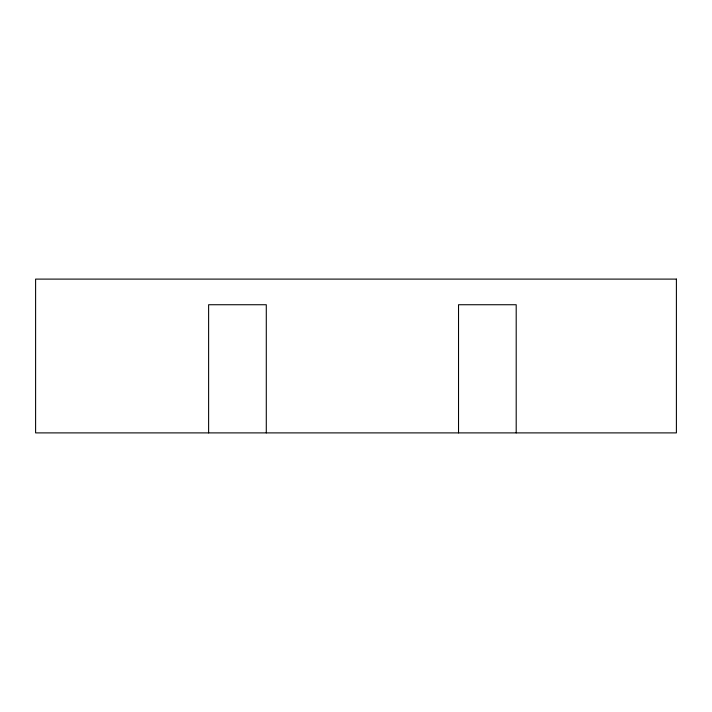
<?xml version="1.0" encoding="UTF-8"?>
<svg xmlns="http://www.w3.org/2000/svg" width="712" height="712" viewBox="0 0 712 712"><rect width="100%" height="100%" fill="white"/><g stroke="black" fill="none" stroke-linecap="round" stroke-linejoin="round"><path stroke-width="1.07" d="M516.2 432.896L516.2 304.736L458.528 304.736L458.528 432.896M266.288 432.896L266.288 304.736L208.616 304.736L208.616 432.896M676.4 279.104L35.6 279.104L35.6 432.896L676.4 432.896L676.4 279.104"/></g></svg>
